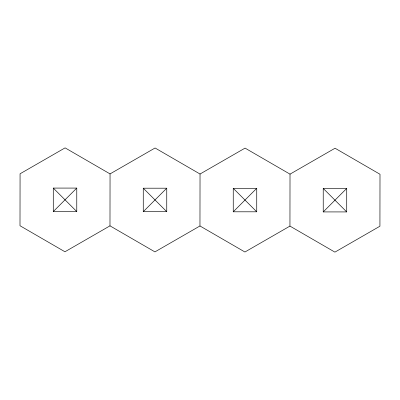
<?xml version="1.0" encoding="UTF-8"?>
<svg xmlns="http://www.w3.org/2000/svg" width="400" height="400" viewBox="0 0 400 400"><rect width="100%" height="100%" fill="white"/><g stroke="black" fill="none" stroke-linecap="round" stroke-linejoin="round"><path stroke-width="0.6" d="M109.985 225.855L110.05 173.905L155.075 147.99L200.035 174.025L199.965 225.975L154.94 251.89L109.985 225.855L64.955 251.775L20 225.74L20.07 173.785L65.095 147.87L110.05 173.905M290.015 174.145L335.045 148.225L380 174.26L379.93 226.215L334.905 252.13L289.95 226.095L290.015 174.145L245.06 148.11L200.035 174.025M76.77 188.08L53.285 211.565L53.285 188.08L76.77 188.08L76.77 211.565L53.285 211.565M166.75 188.2L143.265 211.685L143.265 188.2L166.75 188.2L166.75 211.685L143.265 211.685M256.735 188.315L233.25 211.8L233.25 188.315L256.735 188.315L256.735 211.8L233.25 211.8M346.715 188.435L323.23 211.92L323.23 188.435L346.715 188.435L346.715 211.92L323.23 211.92M289.95 226.095L244.925 252.01L199.965 225.975M323.23 188.435L346.715 211.92M233.25 188.315L256.735 211.8M143.265 188.2L166.75 211.685M53.285 188.08L76.77 211.565"/></g></svg>
